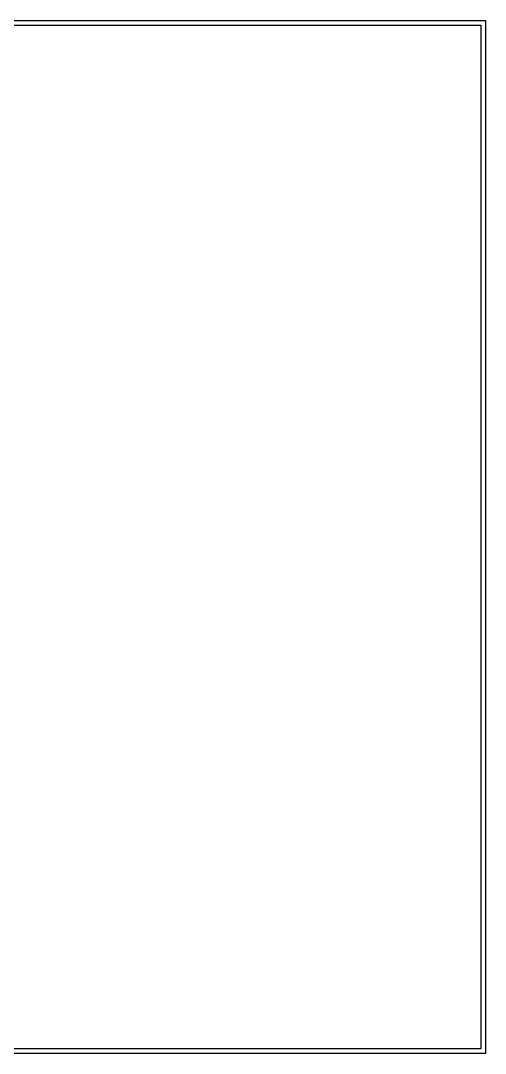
# Model space of a CAD drawing. Header units: millimetres. Extents: x 50 to 186, y -32 to 33.
# Drawn here: x 89.68 to 99.67, y -27.55 to -5.35 of the extents above; entities that cross this region are included whole.
import ezdxf

# ---------------------------------------------------------------- set-up
doc = ezdxf.new("R2010")
doc.units = ezdxf.units.MM
doc.layers.add('11 - Quadro de cargas', color=7, linetype='Continuous', lineweight=30)

msp = doc.modelspace()

# ---------------------------------------------------------------- linework, layer by layer
at = {"layer": '11 - Quadro de cargas'}
for p, q in [((49.668, -5.352), (99.668, -5.352)), ((49.768, -5.452), (99.568, -5.452)), ((99.668, -5.352), (99.668, -27.552)), ((99.568, -27.452), (49.768, -27.452)), ((99.668, -27.552), (49.668, -27.552))]:
    msp.add_line(p, q, dxfattribs=at)
msp.add_lwpolyline([(99.568, -5.452), (99.568, -26.452), (99.568, -27.452)], dxfattribs=at)

doc.saveas('drawing.dxf')
